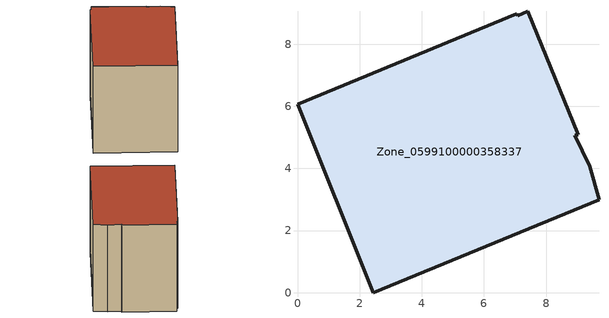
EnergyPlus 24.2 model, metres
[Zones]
Zone_0599100000358337
 floor ground (C_G): 9.71,2.98 2.44,0 0,6.07 7.06,8.98 7.09,8.92 7.41,9.06 9.04,5.09 8.93,5.07 9.41,4.07 z3.32
 wall outside (C_F): 9.41,4.07 8.93,5.07 9.04,5.09 7.41,9.06 7.09,8.92 7.06,8.98 0,6.07 2.44,0 9.71,2.98 9.41,4.07 z3.32:11.58
 roof outside (C_R): 2.44,0 9.71,2.98 9.41,4.07 8.93,5.07 9.04,5.09 7.41,9.06 7.09,8.92 7.06,8.98 0,6.07 z11.58
[BUILDING]
Pand.0599100000358337: North Axis=0; Terrain=City; Loads Convergence Tolerance Value=0.04; Temperature Convergence Tolerance Value=0.4; Solar Distribution=FullExterior; Maximum Number of Warmup Days=25; Minimum Number of Warmup Days=1
[Site:Location]
Rotterdam.The.Hague.AP_ZH_NLD Design_Conditions: Latitude=51.96; Longitude=4.45; Time Zone=1; Elevation=-4.5
[SITE:GROUNDTEMPERATURE:BUILDINGSURFACE]
18, 18, 18, 18, 18, 18, 18, 18, 18, 18, 18, 18
[MATERIAL] Thermal Absorptance=0.9; Solar Absorptance=0.7; Visible Absorptance=0.7
Name | Roughness | Thickness | Conductivity | Density | Specific Heat
G.TC.1992-2005 | MediumSmooth | 0.15 | 0.06 | 540 | 1210
F.TC.1992-2005 | Rough | 0.3 | 0.12 | 1920 | 840
R.TC.1992-2005 | MediumRough | 0.2 | 0.08 | 1500 | 1000
[CONSTRUCTION]
C_G: G.TC.1992-2005
C_F: F.TC.1992-2005
C_R: R.TC.1992-2005
[ZONE]
Zone_0599100000358337: Type=1; Multiplier=1; Ceiling Height=Autocalculate; Volume=Autocalculate; Floor Area=autocalculate; Part of Total Floor Area=Yes
[ZONEINFILTRATION:DESIGNFLOWRATE]
Infil_Zone_0599100000358337: Zone or ZoneList or Space or SpaceList=Zone_0599100000358337; Schedule=AlwaysOn; Design Flow Rate Calculation Method=Flow/Area; Flow Rate per Floor Area=0.0015; Constant Term Coefficient=1; Temperature Term Coefficient=0; Velocity Term Coefficient=0; Velocity Squared Term Coefficient=0
[HVACTEMPLATE:ZONE:IDEALLOADSAIRSYSTEM]
Zone_0599100000358337: Maximum Heating Supply Air Temperature=50; Minimum Cooling Supply Air Temperature=13; Maximum Heating Supply Air Humidity Ratio=0.0156; Minimum Cooling Supply Air Humidity Ratio=0.0077; Heating Limit=NoLimit; Cooling Limit=NoLimit; Dehumidification Control Type=ConstantSensibleHeatRatio; Cooling Sensible Heat Ratio=0.7; Dehumidification Setpoint=60; Humidification Control Type=None; Humidification Setpoint=30; Outdoor Air Method=None; Outdoor Air Flow Rate per Person=0.00944; Outdoor Air Flow Rate per Zone Floor Area=0; Outdoor Air Flow Rate per Zone=0; Demand Controlled Ventilation Type=None; Outdoor Air Economizer Type=NoEconomizer; Heat Recovery Type=None; Sensible Heat Recovery Effectiveness=0.7; Latent Heat Recovery Effectiveness=0.65
[ZONECONTROL:THERMOSTAT]
ThermostatControl_Zone_0599100000358337: Zone or ZoneList=Zone_0599100000358337; Control Type Schedule=DualSetpointControlType; Control 1=Thermostat_Zone_0599100000358337; Temperature Difference Between Cutout And Setpoint=0
[THERMOSTATSETPOINT:DUALSETPOINT]
Thermostat_Zone_0599100000358337: Heating Setpoint Temperature Schedule=HeatingSetpoint_Zone_0599100000358337; Cooling Setpoint Temperature Schedule=CoolingSetpoint_Zone_0599100000358337
[SCHEDULE:COMPACT]
HeatingSetpoint_Zone_0599100000358337: Through: 12/31, For: AllDays, Until: 24:00, 21
CoolingSetpoint_Zone_0599100000358337: Through: 12/31, For: AllDays, Until: 24:00, 24
DualSetpointControlType: Through: 12/31, For: AllDays, Until: 24:00, 4
AlwaysOn: Through: 12/31, For: AllDays, Until: 24:00, 1
